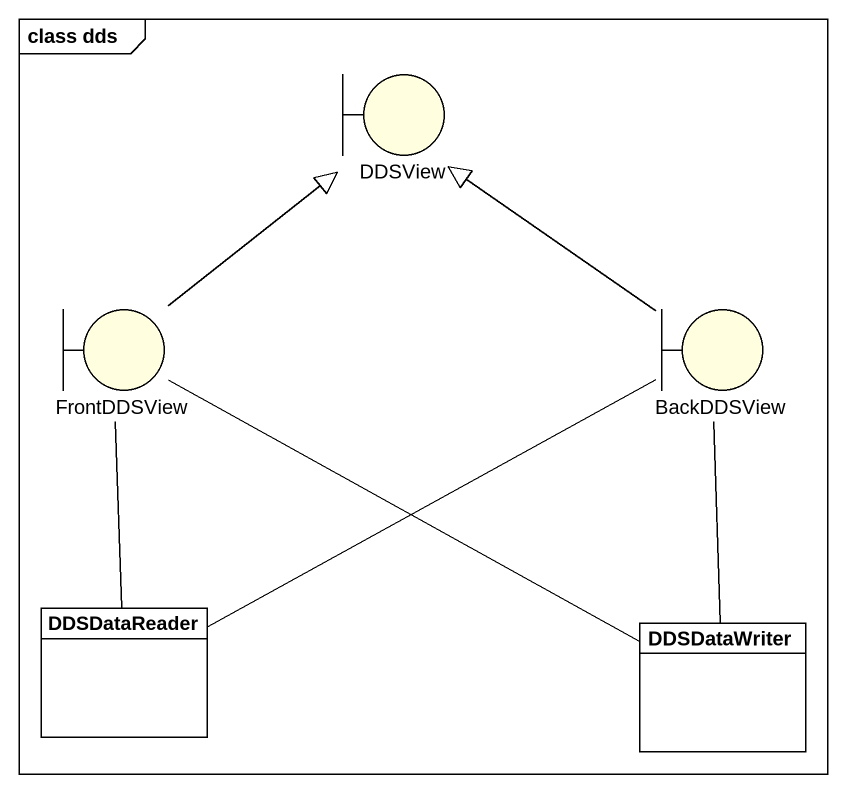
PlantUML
@startuml
mainframe class dds
allowmixing
hide circle
hide empty members
boundary DDSView #FFFFE0
boundary FrontDDSView #FFFFE0
boundary BackDDSView #FFFFE0
class DDSDataReader
class DDSDataWriter
FrontDDSView -up-|> DDSView
BackDDSView -up-|> DDSView
DDSDataReader -up- FrontDDSView
DDSDataReader -right- BackDDSView
DDSDataWriter -left- FrontDDSView
DDSDataWriter -up- BackDDSView
@enduml
